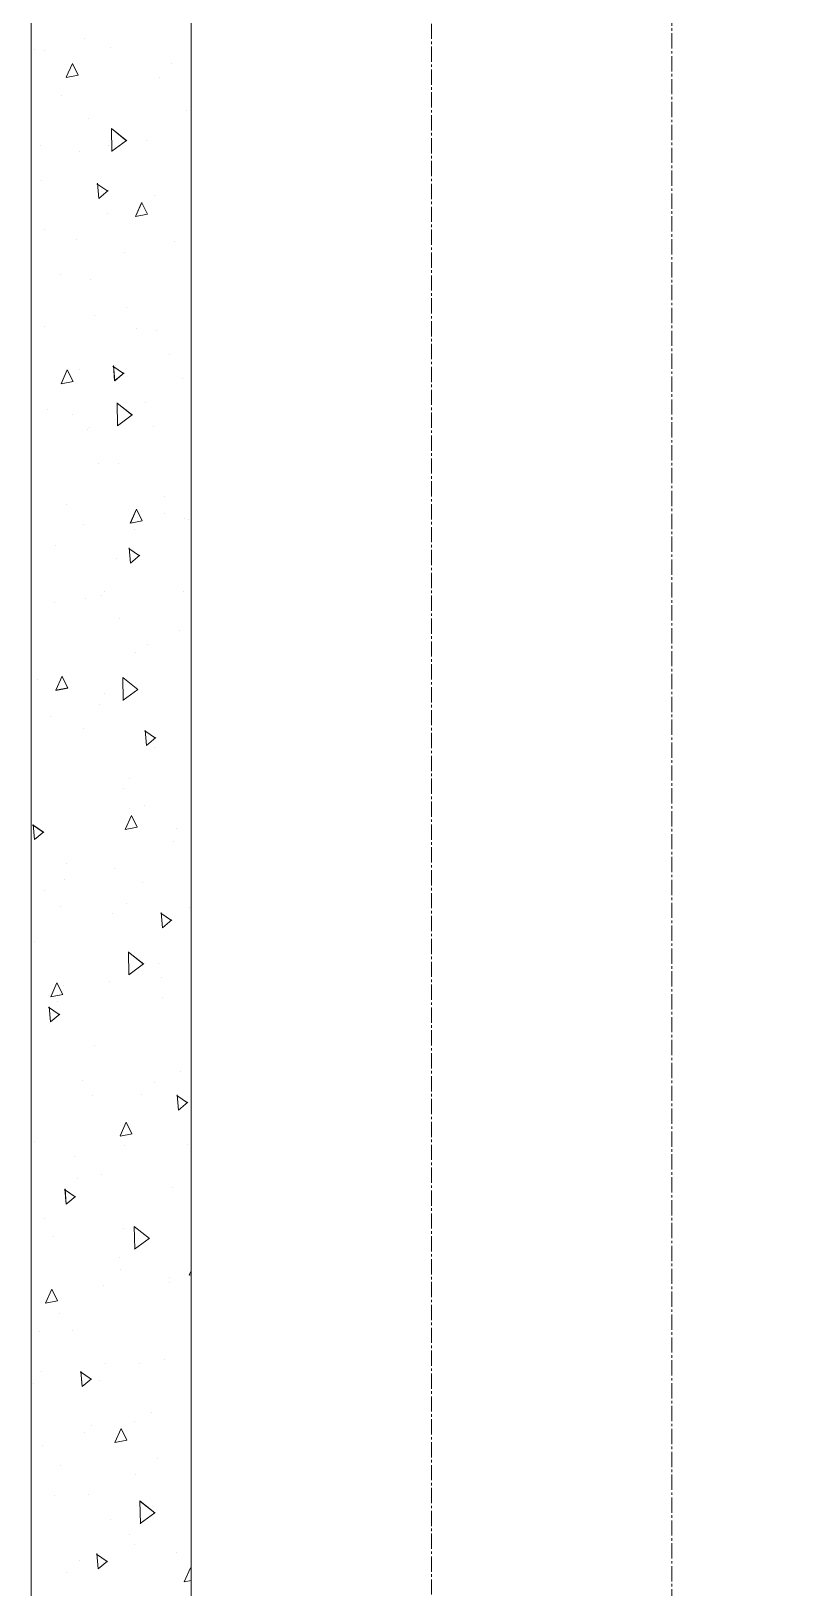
# Model space of a CAD drawing. Header units: millimetres. Extents: x 470010 to 1231400, y -134005 to 421770.
# Drawn here: x 824023 to 824973, y 137226 to 139170 of the extents above; entities that cross this region are included whole.
import ezdxf
from ezdxf.enums import TextEntityAlignment as Align

# ---------------------------------------------------------------- set-up
doc = ezdxf.new("R2010")
doc.units = ezdxf.units.MM
doc.linetypes.add('CENTER2', pattern=[28.575, 19.05, -3.175, 3.175, -3.175])
doc.layers.get('Defpoints').update_dxf_attribs({"color": 140})
doc.layers.add('АР_Стены ПЕНОблок', color=52, linetype='Continuous', lineweight=20)
doc.layers.add('АР_Штриховка', color=8, linetype='Continuous', lineweight=0)
doc.layers.add('РД_Оси_100', color=7, linetype='Continuous', lineweight=0, true_color=0x525252)
doc.styles.add('style1', font='ARIALN.TTF')

# ---------------------------------------------------------------- blocks, each defined once
blk = doc.blocks.new('СОШ_2200_АР_ОСИ_М100_28.05.24')
at = {"layer": 'РД_Оси_100', "color": 251, "linetype": 'CENTER2', "true_color": 0x636466}
for points in [[(17850, 139938.679), (18000, 139538.679), (18000, -6194.092)], [(18300, -6196.31), (18300, 139538.679), (18450, 139938.679)]]:
    blk.add_lwpolyline(points, dxfattribs=at)
blk = doc.blocks.new('A$C9108343f')
at = {"layer": 'АР_Стены ПЕНОблок', "color": 18, "linetype": 'Continuous', "lineweight": 20, "true_color": 0x000000}
for p, q in [((158304.1, 244269.5), (158304.1, 236679.5)), ((158504.1, 236679.5), (158504.1, 244269.5))]:
    blk.add_line(p, q, dxfattribs=at)
at = {"layer": 'АР_Штриховка', "color": 18, "linetype": 'Continuous', "lineweight": 0, "true_color": 0x000000}
for p, q in [((158308.6, 239513.6), (158308.6, 239513.6)), ((158320.7, 239512.6), (158320.7, 239512.6)), ((158370.6, 239527.4), (158370.6, 239527.4)), ((158403.2, 239516.2), (158403.2, 239516.2)), ((158347.9, 239478.7), (158355.6, 239496.1)), ((158362.8, 239481.5), (158355.6, 239496)), ((158479.3, 239495.7), (158479.3, 239495.7)), ((158347.9, 239478.6), (158362.8, 239481.5)), ((158464.1, 239478.4), (158464.1, 239478.4)), ((158342.5, 239455.4), (158342.5, 239455.4)), ((158498, 239437.5), (158498, 239437.5)), ((158375.9, 239427.3), (158375.9, 239427.3)), ((158423.4, 239399.5), (158404.3, 239414.6)), ((158405, 239386.2), (158404.5, 239414.8)), ((158316.4, 239393.4), (158316.4, 239393.4)), ((158400.1, 239393.5), (158400.1, 239393.5)), ((158404.7, 239386.3), (158423.2, 239399.8)), ((158447.9, 239399.2), (158447.9, 239399.2)), ((158364.2, 239386.6), (158364.2, 239386.6)), ((158316.8, 239350.3), (158316.8, 239350.3)), ((158399.7, 239336.5), (158386.3, 239345.6)), ((158388.5, 239327.4), (158386.8, 239346.4)), ((158388.5, 239327.4), (158400.2, 239337.2)), ((158434.4, 239304.7), (158442.1, 239322.1)), ((158449.4, 239307.6), (158442.2, 239322)), ((158457.7, 239331.5), (158457.7, 239331.5)), ((158399.5, 239309.2), (158399.5, 239309.2)), ((158434.4, 239304.7), (158449.4, 239307.6)), ((158320.5, 239288.6), (158320.5, 239288.6)), ((158361.1, 239276.5), (158361.1, 239276.5)), ((158421, 239259.8), (158421, 239259.8)), ((158483, 239273.6), (158483, 239273.6)), ((158340.4, 239232.2), (158340.4, 239232.2)), ((158378.1, 239226.6), (158378.1, 239226.6)), ((158383, 239181.8), (158383, 239181.8)), ((158423.1, 239191.1), (158423.1, 239191.1)), ((158321, 239168), (158321, 239168)), ((158435.7, 239164.7), (158435.7, 239164.7)), ((158460.8, 239161.9), (158460.8, 239161.9)), ((158476.5, 239132.8), (158476.5, 239132.8)), ((158341.4, 239095.9), (158349.2, 239113.3)), ((158356.4, 239098.7), (158349.2, 239113.2)), ((158364, 239114.1), (158364, 239114.1)), ((158419.6, 239108.7), (158406.3, 239117.9)), ((158408.4, 239099.7), (158406.8, 239118.6)), ((158408.4, 239099.7), (158420.1, 239109.4)), ((158493.3, 239102.7), (158493.3, 239102.7)), ((158341.4, 239095.8), (158356.4, 239098.7)), ((158324.9, 239063.2), (158324.9, 239063.2)), ((158430.5, 239056.7), (158411.4, 239071.8)), ((158412.1, 239043.4), (158411.5, 239071.9)), ((158446.6, 239073), (158446.6, 239073)), ((158355.9, 239057.9), (158355.9, 239057.9)), ((158411.8, 239043.5), (158430.3, 239057)), ((158456.5, 239042.8), (158456.5, 239042.8)), ((158374.1, 239039.2), (158374.1, 239039.2)), ((158376.6, 239041), (158376.6, 239041)), ((158387.6, 238996), (158387.6, 238996)), ((158413.5, 238995.9), (158413.5, 238995.9)), ((158348.5, 238945.1), (158348.5, 238945.1)), ((158470.2, 238954.9), (158470.2, 238954.9)), ((158428, 238921.9), (158435.7, 238939.4)), ((158442.9, 238924.8), (158435.7, 238939.3)), ((158471.1, 238934), (158471.1, 238934)), ((158495.4, 238928), (158495.4, 238928)), ((158501.2, 238925.8), (158501.2, 238925.8)), ((158369.8, 238920), (158369.8, 238920)), ((158428, 238921.9), (158442.9, 238924.8)), ((158433.4, 238914.2), (158433.4, 238914.2)), ((158334.3, 238893.7), (158334.3, 238893.7)), ((158439.5, 238881), (158426.2, 238890.2)), ((158428.3, 238871.9), (158426.7, 238890.9)), ((158411.2, 238877.9), (158411.2, 238877.9)), ((158428.3, 238871.9), (158440, 238881.7)), ((158391.9, 238831.7), (158391.9, 238831.7)), ((158395.5, 238836.1), (158395.5, 238836.1)), ((158493.8, 238836.8), (158493.8, 238836.8)), ((158333.5, 238822.4), (158333.5, 238822.4)), ((158372.1, 238827.1), (158372.1, 238827.1)), ((158414.5, 238803.1), (158414.5, 238803.1)), ((158449.5, 238769.8), (158449.5, 238769.8)), ((158489, 238787.2), (158489, 238787.2)), ((158434.8, 238759.9), (158434.8, 238759.9)), ((158312.3, 238726.9), (158312.3, 238726.9)), ((158335, 238713.1), (158342.7, 238730.5)), ((158335, 238713), (158350, 238715.9)), ((158349.9, 238715.9), (158342.7, 238730.4)), ((158437.5, 238713.9), (158418.5, 238728.9)), ((158419.2, 238700.5), (158418.6, 238729.1)), ((158418.9, 238700.6), (158437.3, 238714.1)), ((158389, 238695.4), (158389, 238695.4)), ((158395.7, 238709), (158395.7, 238709)), ((158327.7, 238680.3), (158327.7, 238680.3)), ((158369.9, 238664.9), (158369.9, 238664.9)), ((158459.4, 238653.3), (158446.1, 238662.4)), ((158448.3, 238644.2), (158446.6, 238663.2)), ((158448.3, 238644.2), (158459.9, 238654)), ((158458.3, 238641.8), (158458.3, 238641.8)), ((158427.5, 238602.9), (158427.5, 238602.9)), ((158419.3, 238590.9), (158419.3, 238590.9)), ((158421.5, 238539.2), (158429.3, 238556.6)), ((158427.5, 238565.8), (158427.5, 238565.8)), ((158436.5, 238542), (158429.3, 238556.5)), ((158445.8, 238568.6), (158445.8, 238568.6)), ((158319.3, 238535.7), (158306, 238544.9)), ((158308.2, 238526.6), (158306.5, 238545.6)), ((158308.2, 238526.6), (158319.8, 238536.4)), ((158421.5, 238539.1), (158436.5, 238542)), ((158485.1, 238541), (158485.1, 238541)), ((158481.9, 238523.7), (158481.9, 238523.7)), ((158347.7, 238496.2), (158347.7, 238496.2)), ((158407.9, 238490.5), (158407.9, 238490.5)), ((158320.8, 238462.5), (158320.8, 238462.5)), ((158345.9, 238476.8), (158345.9, 238476.8)), ((158442.9, 238472.8), (158442.9, 238472.8)), ((158340.7, 238443), (158340.7, 238443)), ((158423.2, 238446.6), (158423.2, 238446.6)), ((158501.4, 238441.6), (158501.4, 238441.6)), ((158405.3, 238434.2), (158405.3, 238434.2)), ((158479.4, 238425.5), (158466, 238434.7)), ((158468.2, 238416.5), (158466.5, 238435.4)), ((158468.2, 238416.5), (158479.9, 238426.3)), ((158308, 238398.7), (158308, 238398.7)), ((158444.6, 238371), (158425.6, 238386.1)), ((158426.3, 238357.7), (158425.7, 238386.3)), ((158426, 238357.8), (158444.4, 238371.3)), ((158462.9, 238372.2), (158462.9, 238372.2)), ((158328.5, 238330.3), (158336.3, 238347.7)), ((158343.5, 238333.2), (158336.3, 238347.7)), ((158344.4, 238344.4), (158344.4, 238344.4)), ((158401.5, 238349.8), (158401.5, 238349.8)), ((158466.5, 238354.7), (158466.5, 238354.7)), ((158326.1, 238332), (158326.1, 238332)), ((158328.6, 238330.3), (158343.5, 238333.2)), ((158336.4, 238323.9), (158336.4, 238323.9)), ((158467.8, 238329.6), (158467.8, 238329.6)), ((158339.3, 238308), (158325.9, 238317.2)), ((158328.1, 238298.9), (158326.4, 238317.9)), ((158328.1, 238298.9), (158339.8, 238308.7)), ((158383.7, 238270), (158383.7, 238270)), ((158368, 238226.3), (158368, 238226.3)), ((158490.1, 238236.6), (158490.1, 238236.6)), ((158381.1, 238206.9), (158381.1, 238206.9)), ((158441.3, 238208), (158441.3, 238208)), ((158458.3, 238223), (158458.3, 238223)), ((158499.3, 238197.8), (158486, 238207)), ((158488.1, 238188.7), (158486.4, 238207.7)), ((158488.1, 238188.7), (158499.8, 238198.5)), ((158415.1, 238156.4), (158422.8, 238173.8)), ((158430, 238159.2), (158422.8, 238173.7)), ((158304.1, 238165.2), (158304.1, 238165.2)), ((158308.9, 238149.4), (158308.9, 238149.4)), ((158415.1, 238156.3), (158430.1, 238159.2)), ((158358.4, 238131.2), (158358.4, 238131.2)), ((158420.3, 238144.9), (158420.3, 238144.9)), ((158498.9, 238146.1), (158498.9, 238146.1)), ((158359.2, 238080.2), (158345.9, 238089.4)), ((158348, 238071.2), (158346.4, 238090.2)), ((158361.8, 238103.2), (158361.8, 238103.2)), ((158391.6, 238108.3), (158391.6, 238108.3)), ((158480.8, 238092.3), (158480.8, 238092.3)), ((158348, 238071.2), (158359.7, 238081)), ((158320.4, 238053.1), (158320.4, 238053.1)), ((158332.5, 238031.3), (158332.5, 238031.3)), ((158419.4, 238041.2), (158419.4, 238041.2)), ((158451.7, 238028.2), (158432.7, 238043.3)), ((158433.4, 238014.9), (158432.8, 238043.4)), ((158433.1, 238015), (158451.5, 238028.5)), ((158413.9, 238004.2), (158413.9, 238004.2)), ((158415.2, 237990.2), (158415.2, 237990.2)), ((158476.5, 237973.2), (158476.5, 237973.2)), ((158477, 237979.2), (158477, 237979.2)), ((158501.6, 237982.5), (158504.1, 237988)), ((158501.6, 237982.4), (158504.1, 237982.9)), ((158322.1, 237947.6), (158329.8, 237965)), ((158337.1, 237950.4), (158329.9, 237964.9)), ((158394.1, 237969.6), (158394.1, 237969.6)), ((158322.1, 237947.5), (158337.1, 237950.4)), ((158339.5, 237934.5), (158339.5, 237934.5)), ((158314, 237912.3), (158314, 237912.3)), ((158356.1, 237913.2), (158356.1, 237913.2)), ((158470.7, 237877.4), (158470.7, 237877.4)), ((158317.1, 237862.3), (158317.1, 237862.3)), ((158379.1, 237852.5), (158365.8, 237861.7)), ((158367.9, 237843.5), (158366.3, 237862.4)), ((158397.1, 237872.5), (158397.1, 237872.5)), ((158438.8, 237872.1), (158438.8, 237872.1)), ((158307.3, 237846.9), (158307.3, 237846.9)), ((158367.9, 237843.4), (158379.6, 237853.2)), ((158389.8, 237850.5), (158389.8, 237850.5)), ((158432.8, 237799.3), (158432.8, 237799.3)), ((158454.7, 237810.5), (158454.7, 237810.5)), ((158370.8, 237785.6), (158370.8, 237785.6)), ((158379.7, 237795.1), (158379.7, 237795.1)), ((158408.6, 237773.6), (158416.4, 237791)), ((158423.6, 237776.4), (158416.4, 237790.9)), ((158317.9, 237770.3), (158317.9, 237770.3)), ((158408.7, 237773.5), (158423.6, 237776.5)), ((158340.6, 237744.2), (158340.6, 237744.2)), ((158462.3, 237754), (158462.3, 237754)), ((158434.5, 237733.5), (158434.5, 237733.5)), ((158332.9, 237707.5), (158332.9, 237707.5)), ((158375.5, 237708.3), (158375.5, 237708.3)), ((158458.8, 237685.4), (158439.8, 237700.5)), ((158440.5, 237672), (158439.9, 237700.6)), ((158440.1, 237672.2), (158458.6, 237685.7)), ((158403.3, 237677), (158403.3, 237677)), ((158426.4, 237658.6), (158426.4, 237658.6)), ((158433.1, 237646.3), (158433.1, 237646.3)), ((158364.2, 237626.1), (158364.2, 237626.1)), ((158399, 237624.8), (158385.7, 237634)), ((158387.9, 237615.7), (158386.2, 237634.7)), ((158387.9, 237615.7), (158399.5, 237625.5)), ((158485.9, 237635.9), (158485.9, 237635.9)), ((158347.7, 237610.8), (158347.7, 237610.8)), ((158495.2, 237599.7), (158502.9, 237617.1)), ((158504.1, 237614.7), (158502.9, 237617)), ((158495.2, 237599.6), (158504.1, 237601.3))]:
    blk.add_line(p, q, dxfattribs=at)
at = {"layer": 'РД_Оси_100'}
blk.add_blockref('СОШ_2200_АР_ОСИ_М100_28.05.24', (140804.1, 223079.5), dxfattribs=at)
at = {"layer": 'Defpoints', "color": 18, "true_color": 0x000000, "style": 'style1'}
for p in [(143949.3, 316089.1), (143975, 281639.5), (143890.4, 273244.7), (143840, 264276.8), (143967.8, 254892.4), (12252, 104178.1), (12382.6, 96023.1)]:
    blk.add_attdef('АР-ПОМЕЩЕНИЕ:НАИМЕНОВАНИЕ', text='', height=100, dxfattribs=at).set_placement(p, align=Align.MIDDLE)
at = {"layer": 'Defpoints', "color": 18, "true_color": 0x000000, "style": 'style1', "flags": 8}
for p in [(143951.3, 279099.1), (143848.3, 269251.1), (143875.3, 260094.2), (144049.7, 250824.7), (163419.3, 238153.4), (155897.5, 237966), (183037.2, 237966), (143342.9, 237876.2)]:
    blk.add_attdef('АР-ПОМЕЩЕНИЕ:НАИМЕНОВАНИЕ', text='', height=100, dxfattribs=at).set_placement(p, align=Align.MIDDLE)

msp = doc.modelspace()

# ---------------------------------------------------------------- linework, layer by layer
at = {"layer": 'АР_Стены ПЕНОблок', "color": 18, "linetype": 'Continuous', "lineweight": 20, "true_color": 0x000000}
for p, q in [((824022.706, 143903.251), (824022.706, 136313.251)), ((824222.706, 136313.251), (824222.706, 143903.251))]:
    msp.add_line(p, q, dxfattribs=at)
at = {"layer": 'АР_Штриховка', "color": 18, "linetype": 'Continuous', "lineweight": 0, "true_color": 0x000000}
for p, q in [((824066.467, 139112.427), (824074.215, 139129.83)), ((824081.44, 139115.254), (824074.229, 139129.749)), ((824066.495, 139112.352), (824081.455, 139115.26)), ((824141.981, 139033.279), (824122.939, 139048.352)), ((824123.655, 139019.941), (824123.064, 139048.51)), ((824123.329, 139020.058), (824141.779, 139033.554)), ((824118.282, 138970.211), (824104.947, 138979.393)), ((824107.099, 138961.148), (824105.439, 138980.125)), ((824107.106, 138961.14), (824118.78, 138970.936)), ((824153.007, 138938.486), (824160.755, 138955.889)), ((824167.98, 138941.312), (824160.769, 138955.808)), ((824153.035, 138938.411), (824167.995, 138941.319)), ((824138.206, 138742.481), (824124.871, 138751.663)), ((824127.023, 138733.417), (824125.362, 138752.395)), ((824060.027, 138729.649), (824067.775, 138747.052)), ((824060.055, 138729.574), (824075.015, 138732.482)), ((824075, 138732.476), (824067.789, 138746.971)), ((824127.029, 138733.409), (824138.704, 138743.206)), ((824149.067, 138690.452), (824130.026, 138705.525)), ((824130.741, 138677.114), (824130.151, 138705.683)), ((824130.415, 138677.231), (824148.866, 138690.727)), ((824146.567, 138555.708), (824154.315, 138573.111)), ((824146.595, 138555.633), (824161.555, 138558.541)), ((824161.54, 138558.535), (824154.329, 138573.03)), ((824158.129, 138514.751), (824144.795, 138523.932)), ((824146.947, 138505.687), (824145.286, 138524.665)), ((824146.953, 138505.679), (824158.628, 138515.475)), ((824053.587, 138346.871), (824061.335, 138364.274)), ((824068.56, 138349.699), (824061.349, 138364.194)), ((824156.154, 138347.625), (824137.112, 138362.698)), ((824137.828, 138334.287), (824137.237, 138362.856)), ((824053.615, 138346.797), (824068.575, 138349.705)), ((824137.502, 138334.404), (824155.953, 138347.9)), ((824178.053, 138287.021), (824164.718, 138296.202)), ((824166.87, 138277.957), (824165.21, 138296.935)), ((824166.877, 138277.949), (824178.552, 138287.745)), ((824140.127, 138172.93), (824147.875, 138190.333)), ((824155.1, 138175.757), (824147.888, 138190.253)), ((824037.959, 138169.468), (824024.624, 138178.649)), ((824026.776, 138160.404), (824025.115, 138179.381)), ((824026.782, 138160.396), (824038.457, 138170.192)), ((824140.155, 138172.856), (824155.115, 138175.763)), ((824197.977, 138059.291), (824184.642, 138068.472)), ((824186.794, 138050.227), (824185.134, 138069.205)), ((824186.801, 138050.219), (824198.475, 138060.015)), ((824163.24, 138004.799), (824144.199, 138019.871)), ((824144.915, 137991.46), (824144.324, 138020.029)), ((824144.588, 137991.578), (824163.039, 138005.074)), ((824047.147, 137964.093), (824054.895, 137981.496)), ((824062.12, 137966.921), (824054.908, 137981.416)), ((824047.175, 137964.019), (824062.135, 137966.927)), ((824057.883, 137941.738), (824044.548, 137950.919)), ((824046.7, 137932.674), (824045.039, 137951.651)), ((824046.706, 137932.666), (824058.381, 137942.462)), ((824217.901, 137831.561), (824204.566, 137840.742)), ((824206.718, 137822.497), (824205.058, 137841.474)), ((824206.725, 137822.489), (824218.399, 137832.285)), ((824133.687, 137790.152), (824141.435, 137807.555)), ((824148.66, 137792.98), (824141.448, 137807.475)), ((824133.715, 137790.078), (824148.675, 137792.986)), ((824077.806, 137714.008), (824064.472, 137723.189)), ((824066.623, 137704.944), (824064.963, 137723.921)), ((824066.63, 137704.936), (824078.305, 137714.732)), ((824170.327, 137661.972), (824151.286, 137677.045)), ((824152.001, 137648.634), (824151.411, 137677.203)), ((824151.675, 137648.751), (824170.126, 137662.247)), ((824220.227, 137616.211), (824222.706, 137621.779)), ((824220.255, 137616.137), (824222.706, 137616.613)), ((824040.707, 137581.316), (824048.455, 137598.719)), ((824055.68, 137584.144), (824048.468, 137598.639)), ((824040.735, 137581.242), (824055.695, 137584.15)), ((824097.73, 137486.278), (824084.395, 137495.459)), ((824086.547, 137477.213), (824084.887, 137496.191)), ((824086.554, 137477.206), (824098.228, 137487.002)), ((824127.247, 137407.374), (824134.995, 137424.777)), ((824127.275, 137407.3), (824142.235, 137410.208)), ((824142.22, 137410.202), (824135.008, 137424.697)), ((824177.414, 137319.145), (824158.372, 137334.218)), ((824159.088, 137305.807), (824158.497, 137334.376)), ((824158.762, 137305.924), (824177.212, 137319.42)), ((824117.654, 137258.548), (824104.319, 137267.729)), ((824106.471, 137249.483), (824104.811, 137268.461)), ((824106.478, 137249.475), (824118.152, 137259.272)), ((824213.787, 137233.433), (824221.535, 137250.836)), ((824213.815, 137233.359), (824222.706, 137235.088)), ((824222.706, 137248.429), (824221.548, 137250.756))]:
    msp.add_line(p, q, dxfattribs=at)

# ---------------------------------------------------------------- block references
msp.add_blockref('A$C9108343f', (665718.612, -100366.242))
at = {"layer": 'РД_Оси_100'}
msp.add_blockref('СОШ_2200_АР_ОСИ_М100_28.05.24', (806522.706, 122713.251), dxfattribs=at)

doc.saveas('drawing.dxf')
